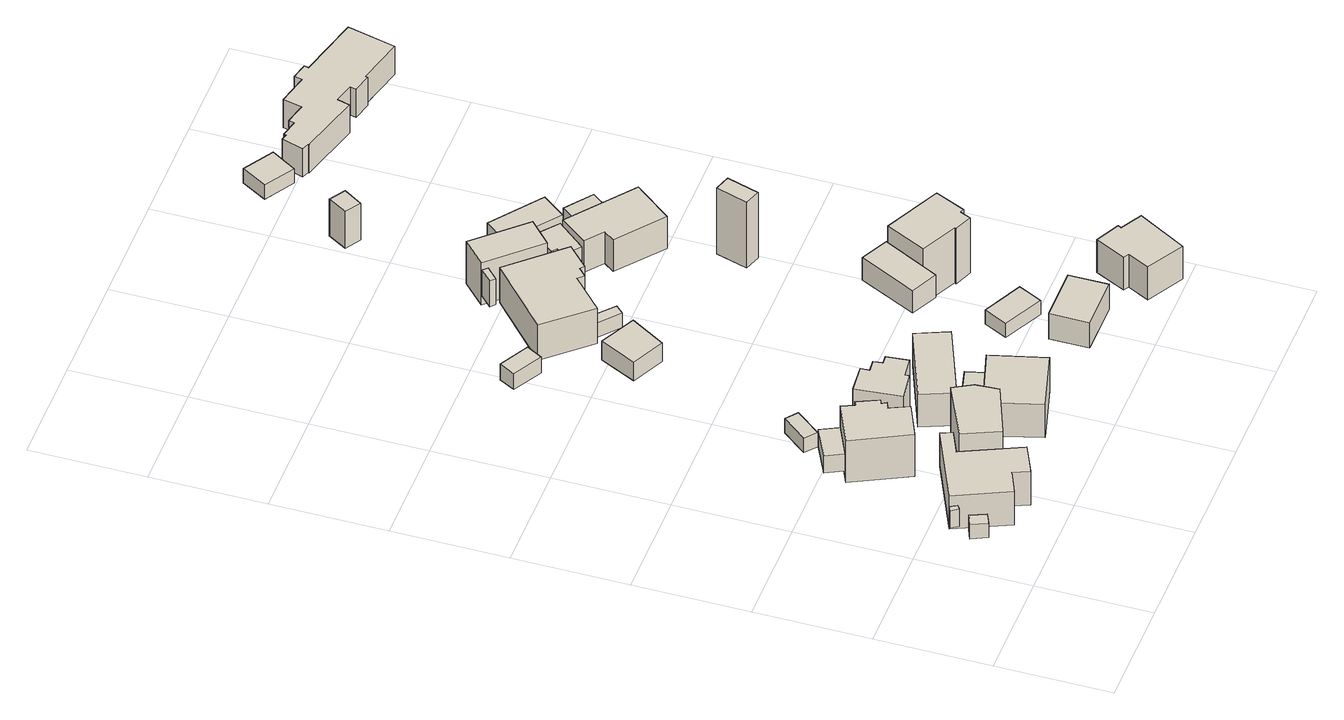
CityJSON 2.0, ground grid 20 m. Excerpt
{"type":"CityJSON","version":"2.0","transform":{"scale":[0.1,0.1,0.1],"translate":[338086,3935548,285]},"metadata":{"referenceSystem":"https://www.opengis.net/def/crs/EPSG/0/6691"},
"CityObjects":{
"building1":{"type":"Building","attributes":{"BuildingIDAttribute.prefecture":"14","BuildingIDAttribute.city":"14151","BuildingDetailAttribute.surveyYear":2015,"BuildingLandSlideRiskAttribute.description":"1","BuildingLandSlideRiskAttribute.areaType":"1"},"geometry":[{"type":"Solid","lod":"1","boundaries":[[[[0,1,2,3]],[[2,4,5,3]],[[1,6,4,2]],[[0,7,6,1]],[[3,5,7,0]],[[4,6,7,5]]]]}]},
"building2":{"type":"Building","attributes":{"measuredHeight":4.4,"BuildingIDAttribute.prefecture":"14","BuildingIDAttribute.city":"14151","BuildingDetailAttribute.surveyYear":2015,"BuildingLandSlideRiskAttribute.description":"1","BuildingLandSlideRiskAttribute.areaType":"1"},"geometry":[{"type":"Solid","lod":"1","boundaries":[[[[8,9,10,11]],[[10,12,13,11]],[[9,14,12,10]],[[8,15,14,9]],[[11,13,15,8]],[[12,14,15,13]]]]}]},
"building3":{"type":"Building","attributes":{"usage":"411","measuredHeight":12.6,"storeysAboveGround":1,"BuildingIDAttribute.prefecture":"14","BuildingIDAttribute.city":"14151","BuildingDetailAttribute.totalFloorArea":93.81,"BuildingDetailAttribute.buildingFootprintArea":93.81,"BuildingDetailAttribute.buildingStructureType":"601","BuildingDetailAttribute.buildingStructureOrgType":"1","BuildingDetailAttribute.orgUsage":"10","BuildingDetailAttribute.surveyYear":2015,"BuildingLandSlideRiskAttribute.description":"1","BuildingLandSlideRiskAttribute.areaType":"1"},"geometry":[{"type":"Solid","lod":"1","boundaries":[[[[16,17,18,19,20,21,22,23]],[[22,24,25,23]],[[21,26,24,22]],[[20,27,26,21]],[[19,28,27,20]],[[18,29,28,19]],[[17,30,29,18]],[[16,31,30,17]],[[23,25,31,16]],[[24,26,27,28,29,30,31,25]]]]}]},
"building4":{"type":"Building","attributes":{"measuredHeight":5.3,"BuildingIDAttribute.prefecture":"14","BuildingIDAttribute.city":"14151","BuildingDetailAttribute.surveyYear":2015,"BuildingLandSlideRiskAttribute.description":"1","BuildingLandSlideRiskAttribute.areaType":"1"},"geometry":[{"type":"Solid","lod":"1","boundaries":[[[[32,33,34,35]],[[34,36,37,35]],[[33,38,36,34]],[[32,39,38,33]],[[35,37,39,32]],[[36,38,39,37]]]]}]},
"building5":{"type":"Building","attributes":{"usage":"413","measuredHeight":9.5,"storeysAboveGround":2,"BuildingIDAttribute.prefecture":"14","BuildingIDAttribute.city":"14151","BuildingDetailAttribute.totalFloorArea":121.77,"BuildingDetailAttribute.buildingFootprintArea":60.88,"BuildingDetailAttribute.buildingStructureType":"601","BuildingDetailAttribute.buildingStructureOrgType":"1","BuildingDetailAttribute.orgUsage":"30","BuildingDetailAttribute.surveyYear":2015,"BuildingLandSlideRiskAttribute.description":"1","BuildingLandSlideRiskAttribute.areaType":"1"},"geometry":[{"type":"Solid","lod":"1","boundaries":[[[[40,41,42,43,44,45,46,47,48,49]],[[48,50,51,49]],[[47,52,50,48]],[[46,53,52,47]],[[45,54,53,46]],[[44,55,54,45]],[[43,56,55,44]],[[42,57,56,43]],[[41,58,57,42]],[[40,59,58,41]],[[49,51,59,40]],[[50,52,53,54,55,56,57,58,59,51]]]]}]},
"building6":{"type":"Building","attributes":{"usage":"411","measuredHeight":11.3,"storeysAboveGround":2,"BuildingIDAttribute.prefecture":"14","BuildingIDAttribute.city":"14151","BuildingDetailAttribute.totalFloorArea":132.93,"BuildingDetailAttribute.buildingFootprintArea":66.46,"BuildingDetailAttribute.buildingStructureType":"601","BuildingDetailAttribute.buildingStructureOrgType":"1","BuildingDetailAttribute.orgUsage":"10","BuildingDetailAttribute.surveyYear":2015,"BuildingLandSlideRiskAttribute.description":"1","BuildingLandSlideRiskAttribute.areaType":"1"},"geometry":[{"type":"Solid","lod":"1","boundaries":[[[[60,61,62,63,64]],[[63,65,66,64]],[[62,67,65,63]],[[61,68,67,62]],[[60,69,68,61]],[[64,66,69,60]],[[65,67,68,69,66]]]]}]},
"building7":{"type":"Building","attributes":{"BuildingIDAttribute.prefecture":"14","BuildingIDAttribute.city":"14151","BuildingDetailAttribute.surveyYear":2015,"BuildingLandSlideRiskAttribute.description":"1","BuildingLandSlideRiskAttribute.areaType":"1"},"geometry":[{"type":"Solid","lod":"1","boundaries":[[[[70,71,72,73]],[[72,74,75,73]],[[71,76,74,72]],[[70,77,76,71]],[[73,75,77,70]],[[74,76,77,75]]]]}]},
"building8":{"type":"Building","attributes":{"usage":"411","measuredHeight":8,"storeysAboveGround":2,"BuildingIDAttribute.prefecture":"14","BuildingIDAttribute.city":"14151","BuildingDetailAttribute.totalFloorArea":185.23,"BuildingDetailAttribute.buildingFootprintArea":92.61,"BuildingDetailAttribute.buildingStructureType":"601","BuildingDetailAttribute.buildingStructureOrgType":"1","BuildingDetailAttribute.orgUsage":"10","BuildingDetailAttribute.surveyYear":2015,"BuildingLandSlideRiskAttribute.description":"1","BuildingLandSlideRiskAttribute.areaType":"1"},"geometry":[{"type":"Solid","lod":"1","boundaries":[[[[78,79,80,81]],[[80,82,83,81]],[[79,84,82,80]],[[78,85,84,79]],[[81,83,85,78]],[[82,84,85,83]]]]}]},
"building9":{"type":"Building","attributes":{"usage":"411","measuredHeight":9.1,"storeysAboveGround":2,"BuildingIDAttribute.prefecture":"14","BuildingIDAttribute.city":"14151","BuildingDetailAttribute.totalFloorArea":97.18,"BuildingDetailAttribute.buildingFootprintArea":48.59,"BuildingDetailAttribute.buildingStructureType":"610","BuildingDetailAttribute.buildingStructureOrgType":"2","BuildingDetailAttribute.orgUsage":"10","BuildingDetailAttribute.surveyYear":2015,"BuildingLandSlideRiskAttribute.description":"1","BuildingLandSlideRiskAttribute.areaType":"1"},"geometry":[{"type":"Solid","lod":"1","boundaries":[[[[86,87,88,89,90,91,92,93,94,95]],[[94,96,97,95]],[[93,98,96,94]],[[92,99,98,93]],[[91,100,99,92]],[[90,101,100,91]],[[89,102,101,90]],[[88,103,102,89]],[[87,104,103,88]],[[86,105,104,87]],[[95,97,105,86]],[[96,98,99,100,101,102,103,104,105,97]]]]}]},
"building10":{"type":"Building","attributes":{"measuredHeight":3.9,"BuildingIDAttribute.prefecture":"14","BuildingIDAttribute.city":"14151","BuildingDetailAttribute.surveyYear":2015},"geometry":[{"type":"Solid","lod":"1","boundaries":[[[[106,107,108,109]],[[108,110,111,109]],[[107,112,110,108]],[[106,113,112,107]],[[109,111,113,106]],[[110,112,113,111]]]]}]},
"building11":{"type":"Building","attributes":{"usage":"411","measuredHeight":4.4,"storeysAboveGround":2,"BuildingIDAttribute.prefecture":"14","BuildingIDAttribute.city":"14151","BuildingDetailAttribute.totalFloorArea":42.08,"BuildingDetailAttribute.buildingFootprintArea":21.04,"BuildingDetailAttribute.buildingStructureType":"610","BuildingDetailAttribute.buildingStructureOrgType":"2","BuildingDetailAttribute.orgUsage":"10","BuildingDetailAttribute.surveyYear":2015,"BuildingLandSlideRiskAttribute.description":"1","BuildingLandSlideRiskAttribute.areaType":"1"},"geometry":[{"type":"Solid","lod":"1","boundaries":[[[[114,115,116,117]],[[116,118,119,117]],[[115,120,118,116]],[[114,121,120,115]],[[117,119,121,114]],[[118,120,121,119]]]]}]},
"building12":{"type":"Building","attributes":{"usage":"411","measuredHeight":7.4,"storeysAboveGround":2,"BuildingIDAttribute.prefecture":"14","BuildingIDAttribute.city":"14151","BuildingDetailAttribute.totalFloorArea":118.89,"BuildingDetailAttribute.buildingFootprintArea":59.45,"BuildingDetailAttribute.buildingStructureType":"610","BuildingDetailAttribute.buildingStructureOrgType":"2","BuildingDetailAttribute.orgUsage":"10","BuildingDetailAttribute.surveyYear":2015,"BuildingLandSlideRiskAttribute.description":"1","BuildingLandSlideRiskAttribute.areaType":"1"},"geometry":[{"type":"Solid","lod":"1","boundaries":[[[[122,123,124,125]],[[124,126,127,125]],[[123,128,126,124]],[[122,129,128,123]],[[125,127,129,122]],[[126,128,129,127]]]]}]},
"building13":{"type":"Building","attributes":{"usage":"411","measuredHeight":4.6,"storeysAboveGround":1,"BuildingIDAttribute.prefecture":"14","BuildingIDAttribute.city":"14151","BuildingDetailAttribute.totalFloorArea":37.87,"BuildingDetailAttribute.buildingFootprintArea":37.87,"BuildingDetailAttribute.buildingStructureType":"601","BuildingDetailAttribute.buildingStructureOrgType":"1","BuildingDetailAttribute.orgUsage":"10","BuildingDetailAttribute.surveyYear":2015},"geometry":[{"type":"Solid","lod":"1","boundaries":[[[[130,131,132,133]],[[132,134,135,133]],[[131,136,134,132]],[[130,137,136,131]],[[133,135,137,130]],[[134,136,137,135]]]]}]},
"building14":{"type":"Building","attributes":{"BuildingIDAttribute.prefecture":"14","BuildingIDAttribute.city":"14151","BuildingDetailAttribute.surveyYear":2015},"geometry":[{"type":"Solid","lod":"1","boundaries":[[[[138,139,140,141]],[[140,142,143,141]],[[139,144,142,140]],[[138,145,144,139]],[[141,143,145,138]],[[142,144,145,143]]]]}]},
"building15":{"type":"Building","attributes":{"usage":"413","measuredHeight":9.4,"storeysAboveGround":2,"BuildingIDAttribute.prefecture":"14","BuildingIDAttribute.city":"14151","BuildingDetailAttribute.totalFloorArea":275.75,"BuildingDetailAttribute.buildingFootprintArea":137.88,"BuildingDetailAttribute.buildingStructureType":"601","BuildingDetailAttribute.buildingStructureOrgType":"1","BuildingDetailAttribute.orgUsage":"30","BuildingDetailAttribute.surveyYear":2015},"geometry":[{"type":"Solid","lod":"1","boundaries":[[[[146,147,148,149,150,151,152,153]],[[152,154,155,153]],[[151,156,154,152]],[[150,157,156,151]],[[149,158,157,150]],[[148,159,158,149]],[[147,160,159,148]],[[146,161,160,147]],[[153,155,161,146]],[[154,156,157,158,159,160,161,155]]]]}]},
"building16":{"type":"Building","attributes":{"measuredHeight":6.2,"BuildingIDAttribute.prefecture":"14","BuildingIDAttribute.city":"14151","BuildingDetailAttribute.surveyYear":2015},"geometry":[{"type":"Solid","lod":"1","boundaries":[[[[162,163,164,165]],[[164,166,167,165]],[[163,168,166,164]],[[162,169,168,163]],[[165,167,169,162]],[[166,168,169,167]]]]}]},
"building17":{"type":"Building","attributes":{"usage":"411","storeysAboveGround":2,"BuildingIDAttribute.prefecture":"14","BuildingIDAttribute.city":"14151","BuildingDetailAttribute.totalFloorArea":59.6,"BuildingDetailAttribute.buildingFootprintArea":29.8,"BuildingDetailAttribute.buildingStructureType":"601","BuildingDetailAttribute.buildingStructureOrgType":"1","BuildingDetailAttribute.orgUsage":"10","BuildingDetailAttribute.surveyYear":2015,"BuildingLandSlideRiskAttribute.description":"1","BuildingLandSlideRiskAttribute.areaType":"1"},"geometry":[{"type":"Solid","lod":"1","boundaries":[[[[170,171,172,173]],[[172,174,175,173]],[[171,176,174,172]],[[170,177,176,171]],[[173,175,177,170]],[[174,176,177,175]]]]}]},
"building18":{"type":"Building","attributes":{"usage":"413","measuredHeight":9.6,"storeysAboveGround":2,"BuildingIDAttribute.prefecture":"14","BuildingIDAttribute.city":"14151","BuildingDetailAttribute.totalFloorArea":108.31,"BuildingDetailAttribute.buildingFootprintArea":54.16,"BuildingDetailAttribute.buildingStructureType":"601","BuildingDetailAttribute.buildingStructureOrgType":"1","BuildingDetailAttribute.orgUsage":"30","BuildingDetailAttribute.surveyYear":2015},"geometry":[{"type":"Solid","lod":"1","boundaries":[[[[178,179,180,181]],[[180,182,183,181]],[[179,184,182,180]],[[178,185,184,179]],[[181,183,185,178]],[[182,184,185,183]]]]}]},
"building19":{"type":"Building","attributes":{"usage":"411","measuredHeight":5.8,"storeysAboveGround":1,"BuildingIDAttribute.prefecture":"14","BuildingIDAttribute.city":"14151","BuildingDetailAttribute.totalFloorArea":51.87,"BuildingDetailAttribute.buildingFootprintArea":51.87,"BuildingDetailAttribute.buildingStructureType":"610","BuildingDetailAttribute.buildingStructureOrgType":"2","BuildingDetailAttribute.orgUsage":"10","BuildingDetailAttribute.surveyYear":2015,"BuildingLandSlideRiskAttribute.description":"1","BuildingLandSlideRiskAttribute.areaType":"1"},"geometry":[{"type":"Solid","lod":"1","boundaries":[[[[186,187,188,189]],[[188,190,191,189]],[[187,192,190,188]],[[186,193,192,187]],[[189,191,193,186]],[[190,192,193,191]]]]}]},
"building20":{"type":"Building","attributes":{"usage":"413","measuredHeight":6,"storeysAboveGround":2,"BuildingIDAttribute.prefecture":"14","BuildingIDAttribute.city":"14151","BuildingDetailAttribute.totalFloorArea":40.97,"BuildingDetailAttribute.buildingFootprintArea":20.49,"BuildingDetailAttribute.buildingStructureType":"601","BuildingDetailAttribute.buildingStructureOrgType":"1","BuildingDetailAttribute.orgUsage":"30","BuildingDetailAttribute.surveyYear":2015},"geometry":[{"type":"Solid","lod":"1","boundaries":[[[[194,195,196,197,198,199]],[[198,200,201,199]],[[197,202,200,198]],[[196,203,202,197]],[[195,204,203,196]],[[194,205,204,195]],[[199,201,205,194]],[[200,202,203,204,205,201]]]]}]},
"building21":{"type":"Building","attributes":{"usage":"411","measuredHeight":8.8,"storeysAboveGround":2,"BuildingIDAttribute.prefecture":"14","BuildingIDAttribute.city":"14151","BuildingDetailAttribute.totalFloorArea":98.87,"BuildingDetailAttribute.buildingFootprintArea":49.44,"BuildingDetailAttribute.buildingStructureType":"610","BuildingDetailAttribute.buildingStructureOrgType":"2","BuildingDetailAttribute.orgUsage":"10","BuildingDetailAttribute.surveyYear":2015},"geometry":[{"type":"Solid","lod":"1","boundaries":[[[[206,207,208,209]],[[208,210,211,209]],[[207,212,210,208]],[[206,213,212,207]],[[209,211,213,206]],[[210,212,213,211]]]]}]},
"building22":{"type":"Building","attributes":{"usage":"413","measuredHeight":13.7,"storeysAboveGround":2,"BuildingIDAttribute.prefecture":"14","BuildingIDAttribute.city":"14151","BuildingDetailAttribute.totalFloorArea":76.12,"BuildingDetailAttribute.buildingFootprintArea":38.06,"BuildingDetailAttribute.buildingStructureType":"601","BuildingDetailAttribute.buildingStructureOrgType":"1","BuildingDetailAttribute.orgUsage":"30","BuildingDetailAttribute.surveyYear":2015},"geometry":[{"type":"Solid","lod":"1","boundaries":[[[[214,215,216,217]],[[216,218,219,217]],[[215,220,218,216]],[[214,221,220,215]],[[217,219,221,214]],[[218,220,221,219]]]]}]},
"building23":{"type":"Building","attributes":{"usage":"413","measuredHeight":14.5,"storeysAboveGround":1,"BuildingIDAttribute.prefecture":"14","BuildingIDAttribute.city":"14151","BuildingDetailAttribute.totalFloorArea":90.81,"BuildingDetailAttribute.buildingFootprintArea":90.81,"BuildingDetailAttribute.buildingStructureType":"601","BuildingDetailAttribute.buildingStructureOrgType":"1","BuildingDetailAttribute.orgUsage":"30","BuildingDetailAttribute.surveyYear":2015},"geometry":[{"type":"Solid","lod":"1","boundaries":[[[[222,223,224,225,226,227]],[[226,228,229,227]],[[225,230,228,226]],[[224,231,230,225]],[[223,232,231,224]],[[222,233,232,223]],[[227,229,233,222]],[[228,230,231,232,233,229]]]]}]},
"building24":{"type":"Building","attributes":{"measuredHeight":14.3,"BuildingIDAttribute.prefecture":"14","BuildingIDAttribute.city":"14151","BuildingDetailAttribute.surveyYear":2015},"geometry":[{"type":"Solid","lod":"1","boundaries":[[[[234,235,236,237]],[[236,238,239,237]],[[235,240,238,236]],[[234,241,240,235]],[[237,239,241,234]],[[238,240,241,239]]]]}]},
"building25":{"type":"Building","attributes":{"usage":"411","measuredHeight":12.7,"storeysAboveGround":2,"BuildingIDAttribute.prefecture":"14","BuildingIDAttribute.city":"14151","BuildingDetailAttribute.totalFloorArea":142.6,"BuildingDetailAttribute.buildingFootprintArea":71.3,"BuildingDetailAttribute.buildingStructureType":"610","BuildingDetailAttribute.buildingStructureOrgType":"2","BuildingDetailAttribute.orgUsage":"10","BuildingDetailAttribute.surveyYear":2015},"geometry":[{"type":"Solid","lod":"1","boundaries":[[[[242,243,244,245,246,247,248,249]],[[248,250,251,249]],[[247,252,250,248]],[[246,253,252,247]],[[245,254,253,246]],[[244,255,254,245]],[[243,256,255,244]],[[242,257,256,243]],[[249,251,257,242]],[[250,252,253,254,255,256,257,251]]]]}]},
"building26":{"type":"Building","attributes":{"usage":"411","measuredHeight":8,"storeysAboveGround":2,"BuildingIDAttribute.prefecture":"14","BuildingIDAttribute.city":"14151","BuildingDetailAttribute.totalFloorArea":138.62,"BuildingDetailAttribute.buildingFootprintArea":69.31,"BuildingDetailAttribute.buildingStructureType":"601","BuildingDetailAttribute.buildingStructureOrgType":"1","BuildingDetailAttribute.orgUsage":"10","BuildingDetailAttribute.surveyYear":2015,"BuildingLandSlideRiskAttribute.description":"1","BuildingLandSlideRiskAttribute.areaType":"1"},"geometry":[{"type":"Solid","lod":"1","boundaries":[[[[258,259,260,261,262,263,264,265]],[[264,266,267,265]],[[263,268,266,264]],[[262,269,268,263]],[[261,270,269,262]],[[260,271,270,261]],[[259,272,271,260]],[[258,273,272,259]],[[265,267,273,258]],[[266,268,269,270,271,272,273,267]]]]}]},
"building27":{"type":"Building","attributes":{"usage":"413","measuredHeight":5.9,"storeysAboveGround":1,"BuildingIDAttribute.prefecture":"14","BuildingIDAttribute.city":"14151","BuildingDetailAttribute.totalFloorArea":17.4,"BuildingDetailAttribute.buildingFootprintArea":17.4,"BuildingDetailAttribute.buildingStructureType":"601","BuildingDetailAttribute.buildingStructureOrgType":"1","BuildingDetailAttribute.orgUsage":"30","BuildingDetailAttribute.surveyYear":2015},"geometry":[{"type":"Solid","lod":"1","boundaries":[[[[274,275,276,277]],[[276,278,279,277]],[[275,280,278,276]],[[274,281,280,275]],[[277,279,281,274]],[[278,280,281,279]]]]}]},
"building28":{"type":"Building","attributes":{"measuredHeight":8,"BuildingIDAttribute.prefecture":"14","BuildingIDAttribute.city":"14151","BuildingDetailAttribute.surveyYear":2015,"BuildingLandSlideRiskAttribute.description":"1","BuildingLandSlideRiskAttribute.areaType":"1"},"geometry":[{"type":"Solid","lod":"1","boundaries":[[[[282,283,284,285]],[[284,286,287,285]],[[283,288,286,284]],[[282,289,288,283]],[[285,287,289,282]],[[286,288,289,287]]]]}]},
"building29":{"type":"Building","attributes":{"usage":"411","storeysAboveGround":1,"BuildingIDAttribute.prefecture":"14","BuildingIDAttribute.city":"14151","BuildingDetailAttribute.totalFloorArea":25.14,"BuildingDetailAttribute.buildingFootprintArea":25.14,"BuildingDetailAttribute.buildingStructureType":"601","BuildingDetailAttribute.buildingStructureOrgType":"1","BuildingDetailAttribute.orgUsage":"10","BuildingDetailAttribute.surveyYear":2015,"BuildingLandSlideRiskAttribute.description":"1","BuildingLandSlideRiskAttribute.areaType":"1"},"geometry":[{"type":"Solid","lod":"1","boundaries":[[[[290,291,292,293]],[[292,294,295,293]],[[291,296,294,292]],[[290,297,296,291]],[[293,295,297,290]],[[294,296,297,295]]]]}]},
"building30":{"type":"Building","attributes":{"usage":"411","measuredHeight":13.5,"storeysAboveGround":1,"BuildingIDAttribute.prefecture":"14","BuildingIDAttribute.city":"14151","BuildingDetailAttribute.totalFloorArea":179.68,"BuildingDetailAttribute.buildingFootprintArea":179.68,"BuildingDetailAttribute.buildingStructureType":"601","BuildingDetailAttribute.buildingStructureOrgType":"1","BuildingDetailAttribute.orgUsage":"10","BuildingDetailAttribute.surveyYear":2015,"BuildingLandSlideRiskAttribute.description":"1","BuildingLandSlideRiskAttribute.areaType":"1"},"geometry":[{"type":"Solid","lod":"1","boundaries":[[[[298,299,300,301,302,303,304,305,306,307,308,309,310,311,312,313,314,315,316,317,318,319]],[[318,320,321,319]],[[317,322,320,318]],[[316,323,322,317]],[[315,324,323,316]],[[314,325,324,315]],[[313,326,325,314]],[[312,327,326,313]],[[311,328,327,312]],[[310,329,328,311]],[[309,330,329,310]],[[308,331,330,309]],[[307,332,331,308]],[[306,333,332,307]],[[305,334,333,306]],[[304,335,334,305]],[[303,336,335,304]],[[302,337,336,303]],[[301,338,337,302]],[[300,339,338,301]],[[299,340,339,300]],[[298,341,340,299]],[[319,321,341,298]],[[320,322,323,324,325,326,327,328,329,330,331,332,333,334,335,336,337,338,339,340,341,321]]]]}]}
},
"vertices":[
[23,116,77],[35,89,77],[15,80,77],[3,107,77],[15,80,107],[3,107,107],[35,89,107],[23,116,107],
[11,142,83],[20,147,83],[27,135,83],[19,130,83],[27,135,119],[19,130,119],[20,147,119],[11,142,119],
[26,149,66],[162,210,66],[170,191,66],[128,172,66],[174,70,66],[121,46,66],[109,73,66],[68,55,66],[109,73,136],[68,55,136],[121,46,136],[174,70,136],[128,172,136],[170,191,136],[162,210,136],[26,149,136],
[50,365,102],[107,393,102],[122,362,102],[65,335,102],[122,362,138],[65,335,138],[107,393,138],[50,365,138],
[63,333,80],[138,367,80],[148,345,80],[155,349,80],[172,312,80],[165,308,80],[169,300,80],[158,295,80],[173,262,80],[112,235,80],[173,262,168],[112,235,168],[158,295,168],[169,300,168],[165,308,168],[172,312,168],[155,349,168],[148,345,168],[138,367,168],[63,333,168],
[134,169,65],[234,216,65],[252,183,65],[255,142,65],[162,106,65],[255,142,169],[162,106,169],[252,183,169],[234,216,169],[134,169,169],
[123,454,100],[143,438,100],[108,394,100],[88,411,100],[108,394,130],[88,411,130],[143,438,130],[123,454,130],
[259,172,59],[367,202,59],[393,106,59],[286,77,59],[393,106,129],[286,77,129],[367,202,129],[259,172,129],
[224,375,64],[274,380,64],[275,364,64],[296,366,64],[298,350,64],[313,351,64],[317,312,64],[282,308,64],[283,301,64],[233,294,64],[283,301,129],[233,294,129],[282,308,129],[317,312,129],[313,351,129],[298,350,129],[296,366,129],[275,364,129],[274,380,129],[224,375,129],
[93,915,106],[145,887,106],[129,859,106],[78,887,106],[129,859,139],[78,887,139],[145,887,139],[93,915,139],
[269,213,60],[354,234,60],[363,201,60],[278,179,60],[363,201,96],[278,179,96],[354,234,96],[269,213,96],
[380,328,60],[403,272,60],[268,218,60],[245,275,60],[268,218,128],[245,275,128],[403,272,128],[380,328,128],
[197,782,98],[260,751,98],[223,690,98],[166,718,98],[223,690,137],[166,718,137],[260,751,137],[197,782,137],
[257,820,99],[292,789,99],[279,775,99],[244,805,99],[279,775,129],[244,805,129],[292,789,129],[257,820,129],
[163,876,99],[273,976,99],[355,886,99],[317,850,99],[310,856,99],[296,843,99],[287,853,99],[230,800,99],[287,853,173],[230,800,173],[296,843,173],[310,856,173],[317,850,173],[355,886,173],[273,976,173],[163,876,173],
[273,1006,105],[281,998,105],[260,978,105],[252,986,105],[260,978,159],[252,986,159],[281,998,159],[273,1006,159],
[525,257,45],[594,223,45],[574,182,45],[505,216,45],[574,182,75],[505,216,75],[594,223,75],[525,257,75],
[315,1046,84],[393,962,84],[352,924,84],[274,1007,84],[352,924,172],[274,1007,172],[393,962,172],[315,1046,172],
[545,159,25],[641,159,25],[641,91,25],[545,91,25],[641,91,78],[545,91,78],[641,159,78],[545,159,78],
[378,916,98],[369,923,98],[400,961,98],[437,931,98],[395,881,98],[368,903,98],[395,881,140],[368,903,140],[437,931,140],[400,961,140],[369,923,140],[378,916,140],
[558,472,49],[606,448,49],[556,349,49],[509,372,49],[556,349,96],[509,372,96],[606,448,96],[558,472,96],
[401,1040,64],[488,974,64],[457,934,64],[371,1000,64],[457,934,140],[371,1000,140],[488,974,140],[401,1040,140],
[551,840,79],[499,775,79],[420,838,79],[434,856,79],[403,881,79],[439,928,79],[403,881,146],[439,928,146],[434,856,146],[420,838,146],[499,775,146],[551,840,146],
[577,701,44],[560,645,44],[532,654,44],[549,710,44],[532,654,182],[549,710,182],[560,645,182],[577,701,182],
[609,447,10],[708,399,10],[684,346,10],[677,349,10],[669,330,10],[638,343,10],[639,346,10],[576,377,10],[639,346,126],[576,377,126],[638,343,126],[669,330,126],[677,349,126],[684,346,126],[708,399,126],[609,447,126],
[707,81,19],[698,86,19],[724,139,19],[766,118,19],[763,112,19],[800,91,19],[752,6,19],[688,43,19],[752,6,88],[688,43,88],[800,91,88],[763,112,88],[766,118,88],[724,139,88],[698,86,88],[707,81,88],
[494,945,63],[540,910,63],[517,880,63],[471,916,63],[517,880,120],[471,916,120],[540,910,120],[494,945,120],
[401,1301,39],[428,1284,39],[407,1251,39],[381,1268,39],[407,1251,116],[381,1268,116],[428,1284,116],[401,1301,116],
[420,1450,92],[472,1418,92],[445,1374,92],[394,1406,92],[445,1374,122],[394,1406,122],[472,1418,122],[420,1450,122],
[492,1407,87],[522,1400,87],[525,1410,87],[561,1401,87],[569,1434,87],[623,1421,87],[626,1435,87],[655,1428,87],[653,1420,87],[764,1392,87],[744,1308,87],[662,1329,87],[661,1325,87],[628,1333,87],[631,1344,87],[596,1353,87],[590,1331,87],[481,1361,87],[481,1363,87],[468,1368,87],[480,1406,87],[491,1403,87],[480,1406,146],[491,1403,146],[468,1368,146],[481,1363,146],[481,1361,146],[590,1331,146],[596,1353,146],[631,1344,146],[628,1333,146],[661,1325,146],[662,1329,146],[744,1308,146],[764,1392,146],[653,1420,146],[655,1428,146],[626,1435,146],[623,1421,146],[569,1434,146],[561,1401,146],[525,1410,146],[522,1400,146],[492,1407,146]
]}
